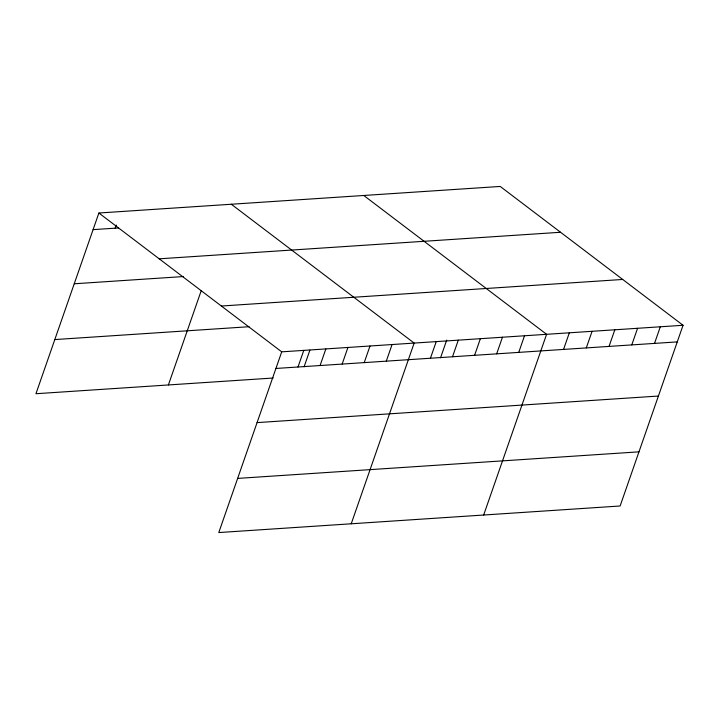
<?xml version="1.0" encoding="UTF-8"?>
<svg xmlns="http://www.w3.org/2000/svg" width="719" height="719" viewBox="0 0 719 719"><rect width="100%" height="100%" fill="white"/><g stroke="black" fill="none" stroke-linecap="round" stroke-linejoin="round"><path stroke-width="1.08" d="M683.05 325.276L281.713 351.843L218.783 532.554L620.12 505.987L683.05 325.276L500.217 186.446L98.88 213.013L35.95 393.724L273.238 378.014M115.166 228.166L116.253 225.056M168.39 384.962L201.284 290.512M297.999 366.996L303.786 350.378M304.092 366.816L309.898 350.153M320.072 365.531L325.86 348.922M342.145 364.075L347.933 347.457M364.218 362.61L370.006 346.001M386.292 361.154L392.08 344.536M351.223 523.783L414.153 343.071L231.32 204.25M430.438 358.233L436.226 341.615M440.549 357.783L446.715 340.087M452.512 356.768L458.3 340.15M474.594 355.303L480.373 338.694M496.667 353.847L502.446 337.229M518.741 352.382L524.519 335.764M483.662 515.02L546.593 334.308L363.76 195.478M563.552 349.416L569.34 332.798M586.291 347.915L592.079 331.297M609.038 346.405L614.826 329.787M631.776 344.904L637.564 328.286M654.524 343.394L660.312 326.777M93.093 229.631L118.482 227.95M159.214 258.822L560.55 232.264M74.237 283.78L183.498 276.545M221.38 306.024L622.717 279.457M54.806 339.575L249.053 326.714M275.925 368.461L677.262 341.893M257.069 422.61L658.406 396.043M237.638 478.405L638.975 451.838M98.88 213.013L281.713 351.843"/></g></svg>
